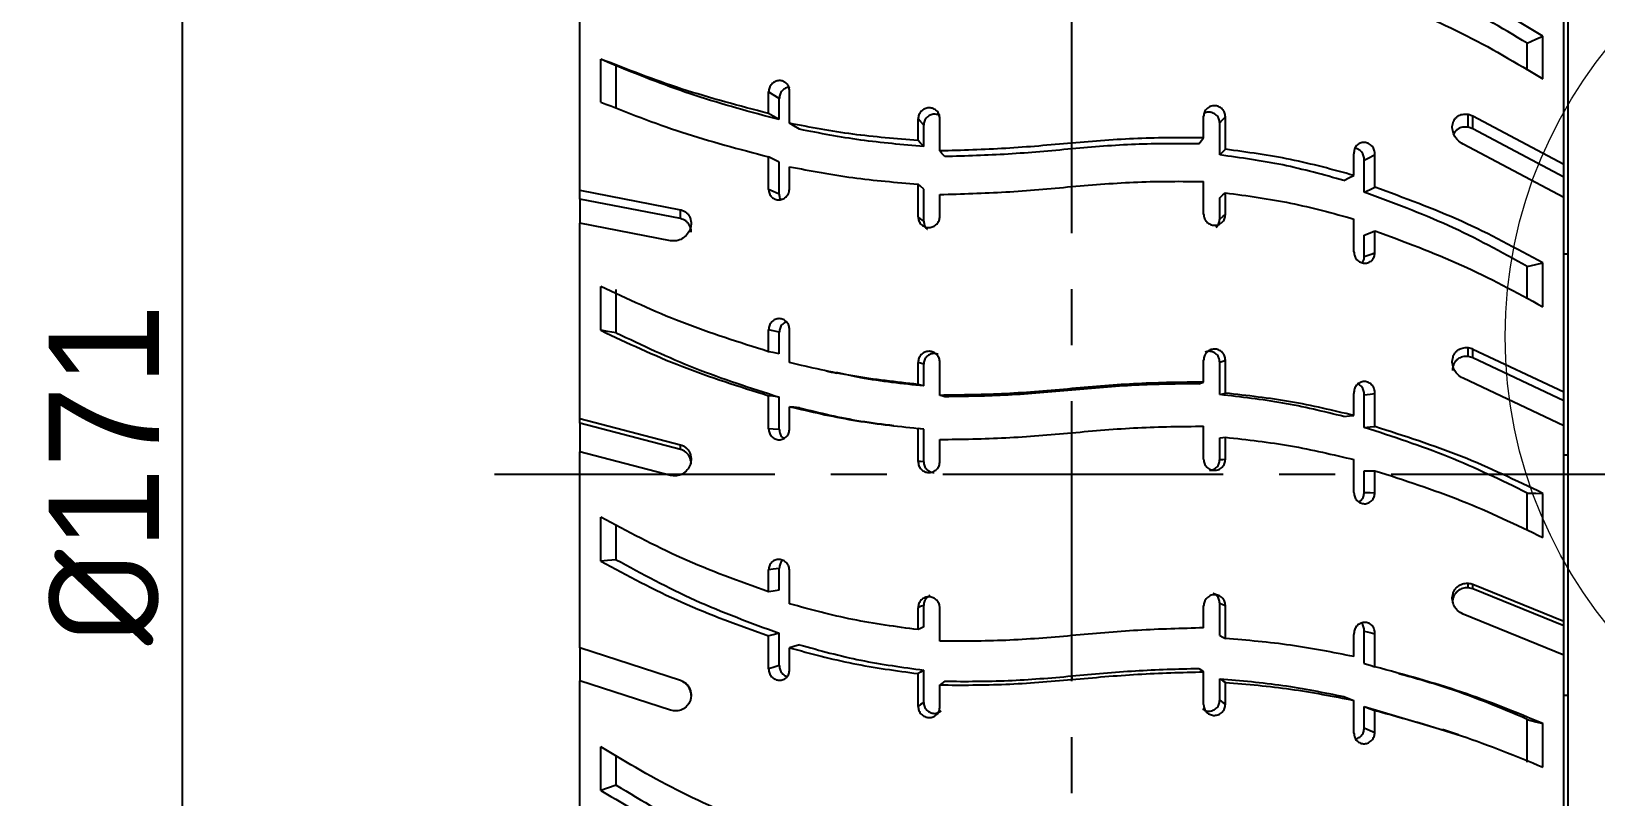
# Model space of a CAD drawing. Header units: millimetres. Extents: x 0 to 594, y 5 to 425.
# Drawn here: x 173.3 to 244.2, y 200.3 to 235 of the extents above; entities that cross this region are included whole.
import ezdxf

# ---------------------------------------------------------------- set-up
doc = ezdxf.new("R2010")
doc.units = ezdxf.units.MM
doc.header["$PDSIZE"] = -1
doc.linetypes.add('CENTERX2', pattern=[20.32, 12.7, -2.54, 2.54, -2.54])
doc.layers.add('중심선', color=1, linetype='CENTERX2')
doc.layers.add('치수', color=4, linetype='Continuous')
doc.styles.add('누리로봇 문자스타일_20230829', font='GOTHIC.TTF')
doc.dimstyles.new('A2기본 치수스타일', dxfattribs={"dimtxt": 4, "dimasz": 4, "dimexe": 0.5, "dimexo": 0.3, "dimgap": 1, "dimtad": 1, "dimtoh": 1, "dimdec": 1, "dimzin": 12, "dimdsep": 46, "dimtxsty": '누리로봇 문자스타일_20230829', "dimcen": 0.09, "dimclrd": 3, "dimclre": 3, "dimclrt": 3, "dimadec": 0, "dimazin": 3, "dimtm": 1e-09, "dimtfac": 1, "dimtdec": 1, "dimtofl": 0, "dimtmove": 0, "dimatfit": 3, "dimfxl": 1, "dimfrac": 2, "dimarcsym": 0})

# ---------------------------------------------------------------- blocks, each defined once
blk = doc.blocks.new('*D32')
at = {"layer": 'Defpoints', "color": 0}
for p in [(220.527, 300.572), (180.185, 129.273), (220.483, 129.273)]:
    blk.add_point(p, dxfattribs=at)
at = {"layer": '치수', "color": 3, "lineweight": -2}
for p, q in [((220.227, 300.572), (179.685, 300.572)), ((180.185, 297.072), (180.185, 132.773)), ((220.183, 129.273), (179.685, 129.273))]:
    blk.add_line(p, q, dxfattribs=at)
at = {"layer": '치수', "color": 3}
for points in [[(179.601, 297.072), (180.768, 297.072), (180.185, 300.572)], [(179.601, 132.773), (180.768, 132.773), (180.185, 129.273)]]:
    blk.add_solid(points, dxfattribs=at)
at = {"layer": '치수', "color": 3, "insert": (176.622, 214.922), "char_height": 5, "attachment_point": 5, "rotation": 90, "style": '누리로봇 문자스타일_20230829'}
blk.add_mtext('{\\fISOCPEUR|b0|i0|c0|p34;%%C}171', dxfattribs=at)

msp = doc.modelspace()

# ---------------------------------------------------------------- linework, layer by layer
at = {"color": 7, "linetype": 'Continuous', "lineweight": 25}
for p, q in [((243, 159.922), (243, 246.469)), ((242.8, 229.001), (242.8, 237.621)), ((198.2, 227.817), (198.2, 236.496)), ((241.846, 232.863), (241.846, 234.806)), ((241.146, 233.26), (241.146, 234.477)), ((199.154, 231.815), (199.154, 233.764)), ((199.854, 231.535), (199.854, 233.452)), ((206.76, 231.297), (206.76, 232.276)), ((207.243, 231.017), (207.243, 231.98)), ((207.71, 230.85), (207.71, 232.319)), ((226.477, 230.185), (226.477, 231.168)), ((238.462, 230.674), (238.462, 231.26)), ((238.685, 231.185), (242.8, 229.001)), ((238.685, 230.599), (238.685, 231.185)), ((213.535, 230.065), (213.535, 231.048)), ((213.79, 229.802), (213.79, 230.768)), ((214.523, 229.595), (214.523, 231.07)), ((227.21, 229.415), (227.21, 230.864)), ((227.465, 229.671), (227.465, 231.146)), ((238.685, 230.599), (238.462, 230.674)), ((242.8, 228.415), (238.685, 230.599)), ((220.5, 229.688), (220.5, 229.952)), ((242.8, 227.481), (238.24, 229.906)), ((206.76, 227.851), (206.76, 229.331)), ((207.243, 227.631), (207.243, 229.085)), ((233.29, 228.487), (233.29, 229.473)), ((233.757, 227.728), (233.754, 229.182)), ((207.71, 227.895), (207.71, 228.882)), ((242.8, 228.415), (242.8, 229.001)), ((242.8, 227.482), (242.8, 228.415)), ((198.2, 227.817), (202.76, 226.933)), ((198.2, 227.416), (198.2, 227.817)), ((213.535, 226.609), (213.535, 228.093)), ((213.79, 226.406), (213.79, 227.864)), ((214.523, 226.631), (214.523, 227.621)), ((226.477, 226.73), (226.477, 228.214)), ((227.465, 226.708), (227.465, 227.698)), ((202.76, 226.532), (198.2, 227.416)), ((198.2, 227.416), (198.2, 226.324)), ((202.76, 226.532), (202.76, 226.933)), ((227.21, 226.503), (227.21, 227.476)), ((242.8, 218.668), (242.8, 227.481)), ((198.2, 217.467), (198.2, 226.324)), ((202.315, 225.527), (198.2, 226.324)), ((233.29, 225.023), (233.29, 226.51)), ((233.757, 224.808), (233.757, 225.783)), ((234.24, 224.979), (234.24, 225.971)), ((243, 224.922), (242.8, 224.922)), ((241.146, 222.892), (241.146, 224.361)), ((241.846, 222.531), (241.846, 224.52)), ((199.154, 221.462), (199.154, 223.453)), ((199.854, 221.353), (199.854, 223.311)), ((206.76, 220.494), (206.76, 221.491)), ((207.243, 220.399), (207.243, 221.379)), ((207.71, 219.998), (207.71, 221.494)), ((238.462, 220.276), (238.462, 220.677)), ((238.685, 220.613), (242.8, 218.668)), ((238.685, 220.213), (238.685, 220.613)), ((213.535, 219.012), (213.535, 220.01)), ((213.79, 218.941), (213.79, 219.922)), ((214.523, 218.513), (214.523, 220.012)), ((226.477, 219.113), (226.477, 220.111)), ((227.21, 218.548), (227.21, 220.02)), ((227.465, 218.612), (227.465, 220.11)), ((238.685, 220.213), (238.462, 220.276)), ((242.8, 218.267), (238.685, 220.213)), ((242.8, 217.127), (238.24, 219.287)), ((206.76, 216.998), (206.76, 218.497)), ((207.243, 216.962), (207.243, 218.436)), ((220.5, 218.749), (220.5, 218.817)), ((233.29, 217.6), (233.29, 218.599)), ((233.757, 217.061), (233.754, 218.534)), ((242.8, 218.267), (242.8, 218.668)), ((207.71, 217), (207.71, 218)), ((242.8, 217.128), (242.8, 218.267)), ((198.2, 217.467), (202.76, 216.274)), ((198.2, 217.259), (198.2, 217.467)), ((202.76, 216.065), (198.2, 217.259)), ((198.2, 217.259), (198.2, 215.957)), ((213.535, 215.513), (213.535, 217.013)), ((226.477, 215.614), (226.477, 217.114)), ((242.8, 208.271), (242.8, 217.127)), ((202.76, 216.065), (202.76, 216.274)), ((213.79, 215.503), (213.79, 216.977)), ((214.523, 215.514), (214.523, 216.514)), ((227.21, 215.601), (227.21, 216.584)), ((227.465, 215.613), (227.465, 216.613)), ((198.2, 207.074), (198.2, 215.957)), ((202.315, 214.881), (198.2, 215.957)), ((233.29, 214.101), (233.29, 215.601)), ((233.757, 214.112), (233.757, 215.095)), ((234.24, 214.098), (234.24, 215.098)), ((241.146, 212.387), (241.146, 214.083)), ((241.846, 212.07), (241.846, 214.069)), ((199.154, 210.997), (199.154, 212.995)), ((199.854, 211.062), (199.854, 212.64)), ((207.243, 209.686), (207.243, 210.668)), ((206.76, 209.596), (206.76, 210.594)), ((207.71, 209.059), (207.71, 210.556)), ((238.462, 209.787), (238.462, 209.995)), ((238.685, 209.945), (242.8, 208.271)), ((238.685, 209.736), (238.685, 209.945)), ((238.685, 209.736), (238.462, 209.787)), ((242.8, 208.062), (238.685, 209.736)), ((213.535, 207.888), (213.535, 208.885)), ((213.79, 208.01), (213.79, 208.99)), ((214.523, 207.371), (214.523, 208.866)), ((226.477, 207.969), (226.477, 208.966)), ((227.21, 207.619), (227.21, 209.088)), ((227.465, 207.49), (227.465, 208.985)), ((242.8, 206.736), (238.24, 208.593)), ((233.757, 206.357), (233.754, 207.824)), ((242.8, 208.062), (242.8, 208.271)), ((242.8, 206.736), (242.8, 208.062)), ((198.2, 207.074), (202.76, 205.592)), ((198.2, 207.061), (198.2, 207.074)), ((202.76, 205.579), (198.2, 207.061)), ((198.2, 207.061), (198.2, 205.559)), ((206.76, 206.108), (206.76, 207.601)), ((207.243, 206.259), (207.243, 207.726)), ((207.71, 206.07), (207.71, 207.065)), ((233.29, 206.667), (233.29, 207.663)), ((242.8, 197.987), (242.8, 206.736)), ((213.535, 204.407), (213.535, 205.897)), ((213.79, 204.59), (213.79, 206.054)), ((220.5, 205.788), (220.5, 205.625)), ((226.477, 204.487), (226.477, 205.977)), ((227.21, 204.687), (227.21, 205.663)), ((198.2, 196.815), (198.2, 205.573)), ((202.315, 204.236), (198.2, 205.573)), ((202.76, 205.579), (202.76, 205.592)), ((214.523, 204.388), (214.523, 205.381)), ((227.465, 204.506), (227.465, 205.499)), ((233.29, 203.193), (233.29, 204.68)), ((233.757, 204.404), (237.301, 203.35)), ((233.757, 203.43), (233.757, 204.404)), ((234.24, 203.231), (234.24, 204.222)), ((242.8, 204.922), (243, 204.922)), ((241.146, 201.877), (241.146, 203.82)), ((241.846, 201.657), (241.846, 203.633)), ((199.154, 200.599), (199.154, 202.571)), ((199.854, 200.836), (199.854, 202.175))]:
    msp.add_line(p, q, dxfattribs=at)
at = {"color": 8, "linetype": 'Continuous', "lineweight": 25}
msp.add_line((243, 215.794), (242.8, 215.794), dxfattribs=at)
at = {"color": 7, "linetype": 'Continuous', "lineweight": 25, "flags": 128}
for points in [[(241.146, 234.477), (241.538, 234.661), (241.846, 234.806)], [(199.854, 233.452), (199.462, 233.627), (199.154, 233.764)], [(207.243, 231.98), (206.973, 232.146), (206.76, 232.276)], [(207.243, 231.017), (206.973, 231.174), (206.76, 231.297)], [(208.163, 230.577), (207.909, 230.73), (207.71, 230.85)], [(213.79, 230.768), (213.647, 230.925), (213.535, 231.048)], [(227.21, 230.864), (227.353, 231.022), (227.465, 231.146)], [(213.79, 229.802), (213.647, 229.949), (213.535, 230.065)], [(226.258, 229.92), (226.381, 230.068), (226.477, 230.185)], [(207.243, 229.085), (206.973, 229.223), (206.76, 229.331)], [(214.742, 229.339), (214.619, 229.482), (214.523, 229.595)], [(227.21, 229.415), (227.353, 229.558), (227.465, 229.671)], [(233.754, 229.182), (234.024, 229.321), (234.237, 229.43)], [(232.837, 228.255), (233.091, 228.385), (233.29, 228.487)], [(207.243, 227.631), (206.973, 227.754), (206.76, 227.851)], [(213.79, 227.864), (213.647, 227.992), (213.535, 228.093)], [(227.21, 227.476), (227.353, 227.6), (227.465, 227.698)], [(233.757, 227.728), (234.027, 227.852), (234.24, 227.95)], [(213.79, 226.406), (213.647, 226.52), (213.535, 226.609)], [(227.21, 226.503), (227.353, 226.618), (227.465, 226.708)], [(233.757, 225.783), (234.027, 225.888), (234.24, 225.971)], [(233.757, 224.808), (234.027, 224.904), (234.24, 224.979)], [(241.146, 224.361), (241.538, 224.45), (241.846, 224.52)], [(199.854, 221.353), (199.462, 221.414), (199.154, 221.462)], [(207.243, 221.379), (206.973, 221.442), (206.76, 221.491)], [(207.243, 220.399), (206.973, 220.452), (206.76, 220.494)], [(213.79, 219.922), (213.647, 219.971), (213.535, 220.01)], [(227.21, 220.02), (227.353, 220.07), (227.465, 220.11)], [(226.258, 219.04), (226.381, 219.081), (226.477, 219.113)], [(207.243, 218.436), (206.973, 218.47), (206.76, 218.497)], [(213.79, 218.941), (213.647, 218.98), (213.535, 219.012)], [(214.742, 218.451), (214.619, 218.486), (214.523, 218.513)], [(227.21, 218.548), (227.353, 218.584), (227.465, 218.612)], [(233.754, 218.534), (234.024, 218.569), (234.237, 218.597)], [(208.163, 217.947), (207.909, 217.977), (207.71, 218)], [(207.243, 216.962), (206.973, 216.982), (206.76, 216.998)], [(213.79, 216.977), (213.647, 216.997), (213.535, 217.013)], [(232.837, 217.554), (233.091, 217.58), (233.29, 217.6)], [(233.757, 217.061), (234.027, 217.081), (234.24, 217.098)], [(227.21, 216.584), (227.353, 216.6), (227.465, 216.613)], [(227.21, 215.601), (227.353, 215.608), (227.465, 215.613)], [(213.79, 215.503), (213.647, 215.509), (213.535, 215.513)], [(233.757, 215.095), (234.027, 215.097), (234.24, 215.098)], [(233.757, 214.112), (234.027, 214.104), (234.24, 214.098)], [(241.146, 214.083), (241.538, 214.075), (241.846, 214.069)], [(199.854, 211.062), (199.462, 211.025), (199.154, 210.997)], [(207.243, 210.668), (206.973, 210.626), (206.76, 210.594)], [(207.243, 209.686), (206.973, 209.636), (206.76, 209.596)], [(213.79, 208.99), (213.647, 208.931), (213.535, 208.885)], [(227.21, 209.088), (227.353, 209.03), (227.465, 208.985)], [(213.79, 208.01), (213.647, 207.942), (213.535, 207.888)], [(233.754, 207.824), (234.024, 207.755), (234.237, 207.701)], [(207.243, 207.726), (206.973, 207.656), (206.76, 207.601)], [(208.163, 207.2), (207.909, 207.125), (207.71, 207.065)], [(227.21, 207.619), (227.353, 207.546), (227.465, 207.49)], [(233.757, 206.356), (234.027, 206.273), (234.24, 206.208)], [(207.243, 206.259), (206.973, 206.175), (206.76, 206.108)], [(213.79, 206.054), (213.647, 205.966), (213.535, 205.897)], [(226.258, 206.133), (226.381, 206.046), (226.477, 205.977)], [(227.21, 205.663), (227.353, 205.571), (227.465, 205.499)], [(214.742, 205.547), (214.619, 205.454), (214.523, 205.381)], [(213.79, 204.59), (213.647, 204.487), (213.535, 204.407)], [(227.21, 204.687), (227.353, 204.586), (227.465, 204.506)], [(232.837, 204.855), (233.091, 204.757), (233.29, 204.68)], [(233.757, 204.404), (234.027, 204.302), (234.24, 204.222)], [(241.146, 203.82), (241.538, 203.715), (241.846, 203.633)], [(233.757, 203.43), (234.027, 203.318), (234.24, 203.231)], [(199.854, 200.836), (199.462, 200.703), (199.154, 200.599)]]:
    msp.add_lwpolyline(points, dxfattribs=at)
at = {"color": 7, "linetype": 'Continuous', "lineweight": 18}
msp.add_circle((260.931, 221.181), 20.786, dxfattribs=at)
at = {"color": 7, "linetype": 'Continuous', "lineweight": 25}
for points, knots in [([(241.846, 234.806), (240.639, 235.528), (238.225, 236.97), (235.568, 238.043), (234.24, 238.58)], [0, 0, 0, 0, 0.500017, 1, 1, 1, 1]), ([(241.146, 234.477), (239.972, 235.184), (237.627, 236.597), (235.045, 237.65), (233.757, 238.177)], [0, 0, 0, 0, 0.500847, 1, 1, 1, 1]), ([(234.24, 236.656), (235.569, 236.116), (238.228, 235.036), (240.64, 233.587), (241.846, 232.863)], [0, 0, 0, 0, 0.499982, 1, 1, 1, 1]), ([(206.76, 231.297), (205.428, 231.645), (202.764, 232.342), (200.357, 233.29), (199.154, 233.764)], [0, 0, 0, 0, 0.49998, 1, 1, 1, 1]), ([(207.243, 231.017), (205.951, 231.362), (203.362, 232.051), (201.025, 232.985), (199.854, 233.452)], [0, 0, 0, 0, 0.499145, 1, 1, 1, 1]), ([(207.71, 232.319), (207.703, 232.383), (207.689, 232.51), (207.58, 232.666), (207.426, 232.768), (207.24, 232.8), (207.053, 232.755), (206.893, 232.639), (206.782, 232.469), (206.768, 232.34), (206.76, 232.276)], [0, 0, 0, 0, 0.125115, 0.250044, 0.375104, 0.500138, 0.625343, 0.750081, 0.87495, 1, 1, 1, 1]), ([(207.712, 232.481), (207.71, 232.481), (207.679, 232.487), (207.616, 232.47), (207.529, 232.443), (207.448, 232.394), (207.377, 232.33), (207.319, 232.254), (207.26, 232.139), (207.25, 232.044), (207.243, 231.98)], [0, 0, 0, 0, 0.005929, 0.130398, 0.253493, 0.376593, 0.501149, 0.626177, 0.750521, 1, 1, 1, 1]), ([(199.154, 231.815), (200.358, 231.337), (202.768, 230.381), (205.43, 229.681), (206.76, 229.331)], [0, 0, 0, 0, 0.50002, 1, 1, 1, 1]), ([(214.523, 231.07), (214.515, 231.134), (214.5, 231.262), (214.387, 231.423), (214.225, 231.528), (214.031, 231.563), (213.836, 231.521), (213.672, 231.408), (213.558, 231.241), (213.543, 231.112), (213.535, 231.048)], [0, 0, 0, 0, 0.1251617, 0.2499931, 0.3749865, 0.5000484, 0.6251283, 0.7500334, 0.8750111, 1, 1, 1, 1]), ([(214.497, 231.196), (214.482, 231.207), (214.417, 231.254), (214.298, 231.266), (214.174, 231.253), (214.054, 231.214), (213.921, 231.121), (213.812, 230.957), (213.797, 230.831), (213.79, 230.768)], [0, 0, 0, 0, 0.058332, 0.245258, 0.339617, 0.433144, 0.620781, 0.8099, 1, 1, 1, 1]), ([(227.465, 231.146), (227.457, 231.211), (227.442, 231.34), (227.328, 231.506), (227.163, 231.619), (226.969, 231.661), (226.775, 231.626), (226.613, 231.521), (226.499, 231.36), (226.485, 231.232), (226.477, 231.168)], [0, 0, 0, 0, 0.125226, 0.249939, 0.374938, 0.499916, 0.624853, 0.749964, 0.875071, 1, 1, 1, 1]), ([(227.21, 230.864), (227.203, 230.928), (227.188, 231.054), (227.096, 231.191), (226.999, 231.273), (226.916, 231.32), (226.826, 231.349), (226.702, 231.363), (226.583, 231.351), (226.518, 231.303), (226.502, 231.292)], [0, 0, 0, 0, 0.190152, 0.378568, 0.473335, 0.566985, 0.660394, 0.754409, 0.940852, 1, 1, 1, 1]), ([(238.24, 229.906), (238.15, 229.963), (238.005, 230.055), (237.846, 230.275), (237.753, 230.503), (237.743, 230.724), (237.78, 230.884), (237.832, 230.998), (237.906, 231.096), (238.024, 231.196), (238.212, 231.278), (238.375, 231.266), (238.462, 231.26)], [0, 0, 0, 0, 0.155042, 0.249329, 0.381928, 0.498572, 0.561183, 0.623565, 0.686224, 0.749654, 0.865577, 1, 1, 1, 1]), ([(238.462, 231.26), (238.505, 231.25), (238.581, 231.233), (238.653, 231.2), (238.685, 231.185)], [0, 0, 0, 0, 0.558576, 1, 1, 1, 1]), ([(213.535, 230.065), (212.542, 230.146), (210.555, 230.309), (208.659, 230.669), (207.71, 230.85)], [0, 0, 0, 0, 0.499992, 1, 1, 1, 1]), ([(213.79, 229.802), (212.831, 229.882), (210.911, 230.044), (209.08, 230.399), (208.163, 230.577)], [0, 0, 0, 0, 0.499449, 1, 1, 1, 1]), ([(238.462, 230.674), (238.375, 230.68), (238.213, 230.692), (238.026, 230.612), (237.909, 230.512), (237.848, 230.438), (237.826, 230.388), (237.821, 230.376)], [0, 0, 0, 0, 0.33885, 0.631088, 0.791796, 0.950446, 1, 1, 1, 1]), ([(220.5, 229.952), (219.502, 229.862), (217.505, 229.682), (215.517, 229.624), (214.523, 229.595)], [0, 0, 0, 0, 0.4999991, 1, 1, 1, 1]), ([(226.477, 230.185), (225.483, 230.192), (223.495, 230.206), (221.498, 230.036), (220.5, 229.952)], [0, 0, 0, 0, 0.500001, 1, 1, 1, 1]), ([(226.258, 229.92), (225.3, 229.926), (223.385, 229.938), (221.461, 229.772), (220.5, 229.688)], [0, 0, 0, 0, 0.500127, 1, 1, 1, 1]), ([(234.237, 229.43), (234.234, 229.498), (234.228, 229.635), (234.121, 229.819), (233.957, 229.947), (233.761, 229.997), (233.565, 229.962), (233.405, 229.849), (233.298, 229.677), (233.292, 229.541), (233.29, 229.473)], [0, 0, 0, 0, 0.125229, 0.249934, 0.374938, 0.499878, 0.624771, 0.749944, 0.874981, 1, 1, 1, 1]), ([(220.5, 229.688), (219.539, 229.6), (217.615, 229.423), (215.7, 229.367), (214.742, 229.339)], [0, 0, 0, 0, 0.4998725, 1, 1, 1, 1]), ([(232.837, 228.255), (231.919, 228.511), (230.084, 229.021), (228.167, 229.284), (227.21, 229.415)], [0, 0, 0, 0, 0.5005351, 1, 1, 1, 1]), ([(233.29, 228.487), (232.34, 228.748), (230.44, 229.269), (228.456, 229.537), (227.465, 229.671)], [0, 0, 0, 0, 0.500007, 1, 1, 1, 1]), ([(233.754, 229.182), (233.755, 229.216), (233.756, 229.283), (233.733, 229.381), (233.693, 229.474), (233.635, 229.558), (233.563, 229.628), (233.48, 229.68), (233.404, 229.711), (233.357, 229.717), (233.342, 229.718)], [0, 0, 0, 0, 0.1356466, 0.269366, 0.4025168, 0.5367126, 0.6707281, 0.8031112, 0.9351743, 1, 1, 1, 1]), ([(234.24, 227.95), (234.239, 228.227), (234.238, 228.72), (234.237, 229.213), (234.237, 229.43)], [0, 0, 0, 0, 0.5599985, 1, 1, 1, 1]), ([(207.71, 228.882), (208.659, 228.7), (210.557, 228.338), (212.543, 228.175), (213.535, 228.093)], [0, 0, 0, 0, 0.500008, 1, 1, 1, 1]), ([(206.76, 227.851), (206.768, 227.787), (206.782, 227.659), (206.891, 227.499), (207.047, 227.397), (207.234, 227.366), (207.421, 227.413), (207.578, 227.53), (207.689, 227.7), (207.703, 227.83), (207.71, 227.895)], [0, 0, 0, 0, 0.125184, 0.249993, 0.375011, 0.500018, 0.625034, 0.750018, 0.875033, 1, 1, 1, 1]), ([(207.243, 227.631), (207.247, 227.566), (207.251, 227.48), (207.298, 227.414), (207.31, 227.398)], [0, 0, 0, 0, 0.759871, 1, 1, 1, 1]), ([(214.523, 227.621), (215.517, 227.65), (217.505, 227.708), (219.502, 227.888), (220.5, 227.979)], [0, 0, 0, 0, 0.500001, 1, 1, 1, 1]), ([(220.5, 227.979), (221.498, 228.064), (223.495, 228.234), (225.483, 228.22), (226.477, 228.214)], [0, 0, 0, 0, 0.499999, 1, 1, 1, 1]), ([(227.465, 227.698), (228.457, 227.563), (230.441, 227.294), (232.34, 226.771), (233.29, 226.51)], [0, 0, 0, 0, 0.499993, 1, 1, 1, 1]), ([(241.146, 224.361), (239.972, 225.006), (237.627, 226.294), (235.045, 227.251), (233.757, 227.728)], [0, 0, 0, 0, 0.500847, 1, 1, 1, 1]), ([(241.846, 224.52), (240.639, 225.177), (238.225, 226.492), (235.568, 227.464), (234.24, 227.95)], [0, 0, 0, 0, 0.500018, 1, 1, 1, 1]), ([(202.76, 226.933), (202.807, 226.92), (202.898, 226.894), (203.016, 226.821), (203.111, 226.729), (203.183, 226.618), (203.232, 226.491), (203.254, 226.35), (203.246, 226.202), (203.198, 226.017), (203.074, 225.799), (202.854, 225.611), (202.583, 225.504), (202.404, 225.519), (202.315, 225.527)], [0, 0, 0, 0, 0.068045, 0.132227, 0.192847, 0.250258, 0.310637, 0.372185, 0.435397, 0.50073, 0.614911, 0.750339, 0.874899, 1, 1, 1, 1]), ([(203.247, 225.913), (203.248, 225.925), (203.252, 225.984), (203.231, 226.089), (203.183, 226.219), (203.106, 226.333), (202.975, 226.46), (202.846, 226.503), (202.76, 226.532)], [0, 0, 0, 0, 0.038868, 0.197578, 0.353211, 0.512106, 0.677036, 1, 1, 1, 1]), ([(213.535, 226.609), (213.543, 226.544), (213.558, 226.415), (213.672, 226.253), (213.835, 226.146), (214.029, 226.112), (214.223, 226.155), (214.386, 226.269), (214.5, 226.436), (214.515, 226.566), (214.523, 226.631)], [0, 0, 0, 0, 0.125198, 0.249971, 0.374979, 0.49998, 0.624971, 0.749998, 0.875046, 1, 1, 1, 1]), ([(213.79, 226.406), (213.798, 226.343), (213.814, 226.219), (213.888, 226.089), (213.953, 226.049), (213.965, 226.042)], [0, 0, 0, 0, 0.45113, 0.898495, 1, 1, 1, 1]), ([(226.477, 226.73), (226.485, 226.665), (226.5, 226.535), (226.614, 226.368), (226.777, 226.254), (226.971, 226.211), (227.165, 226.245), (227.328, 226.352), (227.442, 226.514), (227.457, 226.643), (227.465, 226.708)], [0, 0, 0, 0, 0.125185, 0.249966, 0.374967, 0.499987, 0.625004, 0.749998, 0.875036, 1, 1, 1, 1]), ([(227.037, 226.14), (227.048, 226.147), (227.113, 226.187), (227.186, 226.316), (227.202, 226.441), (227.21, 226.503)], [0, 0, 0, 0, 0.097387, 0.547701, 1, 1, 1, 1]), ([(234.24, 225.971), (235.569, 225.483), (238.228, 224.507), (240.64, 223.19), (241.846, 222.531)], [0, 0, 0, 0, 0.499982, 1, 1, 1, 1]), ([(233.29, 225.023), (233.297, 224.957), (233.311, 224.827), (233.421, 224.657), (233.577, 224.54), (233.764, 224.492), (233.951, 224.522), (234.108, 224.625), (234.218, 224.785), (234.232, 224.915), (234.24, 224.979)], [0, 0, 0, 0, 0.125163, 0.249986, 0.37498, 0.500034, 0.625109, 0.750021, 0.875009, 1, 1, 1, 1]), ([(233.662, 224.531), (233.685, 224.56), (233.744, 224.639), (233.752, 224.743), (233.757, 224.808)], [0, 0, 0, 0, 0.372308, 1, 1, 1, 1]), ([(206.76, 220.494), (205.428, 220.913), (202.764, 221.753), (200.357, 222.886), (199.154, 223.453)], [0, 0, 0, 0, 0.49998, 1, 1, 1, 1]), ([(207.71, 221.494), (207.703, 221.559), (207.689, 221.689), (207.58, 221.853), (207.426, 221.963), (207.24, 222.004), (207.053, 221.967), (206.893, 221.855), (206.782, 221.687), (206.768, 221.557), (206.76, 221.491)], [0, 0, 0, 0, 0.125113, 0.250044, 0.375102, 0.500138, 0.625342, 0.750081, 0.87495, 1, 1, 1, 1]), ([(199.154, 221.462), (200.358, 220.893), (202.768, 219.756), (205.43, 218.917), (206.76, 218.497)], [0, 0, 0, 0, 0.50002, 1, 1, 1, 1]), ([(199.854, 221.353), (201.026, 220.794), (203.366, 219.678), (205.952, 218.849), (207.243, 218.436)], [0, 0, 0, 0, 0.500853, 1, 1, 1, 1]), ([(207.569, 221.846), (207.556, 221.843), (207.514, 221.831), (207.448, 221.791), (207.377, 221.73), (207.319, 221.654), (207.26, 221.54), (207.25, 221.444), (207.243, 221.379)], [0, 0, 0, 0, 0.068987, 0.222514, 0.377852, 0.533781, 0.688853, 1, 1, 1, 1]), ([(227.465, 220.11), (227.457, 220.175), (227.442, 220.306), (227.328, 220.473), (227.163, 220.584), (226.969, 220.623), (226.775, 220.583), (226.613, 220.472), (226.499, 220.307), (226.485, 220.177), (226.477, 220.111)], [0, 0, 0, 0, 0.12523, 0.249942, 0.37494, 0.499916, 0.624853, 0.749964, 0.87507, 1, 1, 1, 1]), ([(238.24, 219.287), (238.15, 219.34), (238.005, 219.425), (237.846, 219.639), (237.753, 219.866), (237.743, 220.09), (237.78, 220.255), (237.832, 220.374), (237.906, 220.478), (238.024, 220.587), (238.212, 220.681), (238.375, 220.678), (238.462, 220.677)], [0, 0, 0, 0, 0.15504, 0.249327, 0.381927, 0.498571, 0.561181, 0.623564, 0.686223, 0.749653, 0.865576, 1, 1, 1, 1]), ([(238.462, 220.677), (238.505, 220.67), (238.581, 220.657), (238.653, 220.627), (238.685, 220.613)], [0, 0, 0, 0, 0.55858, 1, 1, 1, 1]), ([(213.535, 219.012), (212.542, 219.119), (210.555, 219.335), (208.659, 219.777), (207.71, 219.998)], [0, 0, 0, 0, 0.499992, 1, 1, 1, 1]), ([(214.523, 220.012), (214.515, 220.077), (214.5, 220.207), (214.387, 220.373), (214.225, 220.483), (214.031, 220.523), (213.836, 220.484), (213.672, 220.373), (213.558, 220.206), (213.543, 220.076), (213.535, 220.01)], [0, 0, 0, 0, 0.12516, 0.249992, 0.374987, 0.500048, 0.625128, 0.750034, 0.875008, 1, 1, 1, 1]), ([(214.45, 220.375), (214.39, 220.393), (214.299, 220.42), (214.174, 220.406), (214.054, 220.37), (213.921, 220.278), (213.812, 220.114), (213.797, 219.986), (213.79, 219.922)], [0, 0, 0, 0, 0.1985053, 0.2987099, 0.3980289, 0.5972941, 0.7981239, 1, 1, 1, 1]), ([(227.21, 220.02), (227.203, 220.084), (227.188, 220.212), (227.096, 220.35), (226.999, 220.431), (226.916, 220.477), (226.826, 220.504), (226.701, 220.518), (226.61, 220.491), (226.55, 220.473)], [0, 0, 0, 0, 0.202107, 0.402369, 0.503093, 0.60263, 0.701911, 0.801837, 1, 1, 1, 1]), ([(238.462, 220.276), (238.375, 220.277), (238.213, 220.28), (238.026, 220.187), (237.908, 220.079), (237.833, 219.975), (237.782, 219.857), (237.75, 219.742), (237.757, 219.666), (237.76, 219.634)], [0, 0, 0, 0, 0.245397, 0.457037, 0.573424, 0.68832, 0.802631, 0.917275, 1, 1, 1, 1]), ([(209.35, 219.621), (209.431, 219.605), (209.592, 219.572), (209.751, 219.539), (209.831, 219.523)], [0, 0, 0, 0, 0.500013, 1, 1, 1, 1]), ([(213.79, 218.941), (212.828, 219.039), (211.485, 219.176), (210.204, 219.467), (209.841, 219.55)], [0, 0, 0, 0, 0.716547, 1, 1, 1, 1]), ([(226.477, 219.113), (225.483, 219.103), (223.495, 219.082), (221.498, 218.905), (220.5, 218.817)], [0, 0, 0, 0, 0.500001, 1, 1, 1, 1]), ([(234.237, 218.597), (234.234, 218.666), (234.228, 218.804), (234.121, 218.987), (233.957, 219.109), (233.761, 219.152), (233.565, 219.108), (233.405, 218.986), (233.298, 218.807), (233.292, 218.669), (233.29, 218.599)], [0, 0, 0, 0, 0.1252318, 0.2499329, 0.3749389, 0.4998791, 0.6247717, 0.7499466, 0.8749829, 1, 1, 1, 1]), ([(220.5, 218.817), (219.502, 218.728), (217.505, 218.551), (215.517, 218.526), (214.523, 218.513)], [0, 0, 0, 0, 0.499999, 1, 1, 1, 1]), ([(220.5, 218.749), (219.539, 218.662), (217.615, 218.487), (215.7, 218.463), (214.742, 218.451)], [0, 0, 0, 0, 0.499873, 1, 1, 1, 1]), ([(226.258, 219.04), (225.3, 219.03), (223.385, 219.01), (221.461, 218.836), (220.5, 218.749)], [0, 0, 0, 0, 0.5001272, 1, 1, 1, 1]), ([(232.837, 217.554), (231.919, 217.777), (230.084, 218.221), (228.167, 218.439), (227.21, 218.548)], [0, 0, 0, 0, 0.500535, 1, 1, 1, 1]), ([(233.29, 217.6), (232.34, 217.827), (230.44, 218.28), (228.456, 218.501), (227.465, 218.612)], [0, 0, 0, 0, 0.500007, 1, 1, 1, 1]), ([(233.754, 218.534), (233.755, 218.568), (233.756, 218.636), (233.733, 218.735), (233.693, 218.828), (233.636, 218.91), (233.563, 218.976), (233.508, 219.014), (233.478, 219.025), (233.478, 219.025)], [0, 0, 0, 0, 0.16871, 0.335037, 0.50066, 0.667568, 0.834263, 0.998919, 1, 1, 1, 1]), ([(234.24, 217.098), (234.239, 217.378), (234.238, 217.877), (234.237, 218.377), (234.237, 218.597)], [0, 0, 0, 0, 0.559997, 1, 1, 1, 1]), ([(207.71, 218), (208.659, 217.779), (210.557, 217.336), (212.543, 217.121), (213.535, 217.013)], [0, 0, 0, 0, 0.500008, 1, 1, 1, 1]), ([(208.163, 217.947), (209.078, 217.724), (210.475, 217.383), (211.938, 217.212), (212.442, 217.153)], [0, 0, 0, 0, 0.6550815, 1, 1, 1, 1]), ([(206.76, 216.998), (206.768, 216.932), (206.782, 216.802), (206.891, 216.636), (207.047, 216.525), (207.234, 216.486), (207.421, 216.525), (207.578, 216.637), (207.689, 216.804), (207.703, 216.935), (207.71, 217)], [0, 0, 0, 0, 0.12518, 0.249991, 0.37501, 0.500019, 0.625033, 0.750021, 0.875032, 1, 1, 1, 1]), ([(220.5, 216.818), (221.498, 216.907), (223.495, 217.084), (225.483, 217.104), (226.477, 217.114)], [0, 0, 0, 0, 0.4999992, 1, 1, 1, 1]), ([(241.146, 214.083), (239.972, 214.655), (237.627, 215.797), (235.045, 216.64), (233.757, 217.061)], [0, 0, 0, 0, 0.500847, 1, 1, 1, 1]), ([(241.846, 214.069), (240.639, 214.651), (238.225, 215.815), (235.568, 216.67), (234.24, 217.098)], [0, 0, 0, 0, 0.500017, 1, 1, 1, 1]), ([(202.76, 216.274), (202.807, 216.258), (202.898, 216.228), (203.016, 216.146), (203.111, 216.048), (203.183, 215.932), (203.232, 215.801), (203.254, 215.658), (203.246, 215.508), (203.198, 215.324), (203.074, 215.111), (202.854, 214.934), (202.583, 214.842), (202.404, 214.868), (202.315, 214.881)], [0, 0, 0, 0, 0.068045, 0.132227, 0.192847, 0.250258, 0.310637, 0.372184, 0.435397, 0.500729, 0.614911, 0.750339, 0.874899, 1, 1, 1, 1]), ([(207.243, 216.962), (207.25, 216.899), (207.265, 216.772), (207.348, 216.628), (207.426, 216.579), (207.451, 216.563)], [0, 0, 0, 0, 0.401915, 0.801052, 1, 1, 1, 1]), ([(214.523, 216.514), (215.517, 216.527), (217.505, 216.552), (219.502, 216.729), (220.5, 216.818)], [0, 0, 0, 0, 0.500001, 1, 1, 1, 1]), ([(227.465, 216.613), (228.457, 216.502), (230.441, 216.28), (232.34, 215.827), (233.29, 215.601)], [0, 0, 0, 0, 0.499993, 1, 1, 1, 1]), ([(203.247, 215.413), (203.248, 215.425), (203.252, 215.484), (203.231, 215.591), (203.183, 215.725), (203.106, 215.844), (202.975, 215.981), (202.846, 216.032), (202.76, 216.065)], [0, 0, 0, 0, 0.038871, 0.1975838, 0.3532127, 0.5121063, 0.6770363, 1, 1, 1, 1]), ([(226.477, 215.614), (226.485, 215.549), (226.5, 215.418), (226.614, 215.251), (226.777, 215.14), (226.971, 215.101), (227.165, 215.139), (227.328, 215.25), (227.442, 215.417), (227.457, 215.548), (227.465, 215.613)], [0, 0, 0, 0, 0.1251867, 0.249968, 0.3749671, 0.4999873, 0.6250047, 0.749998, 0.875036, 1, 1, 1, 1]), ([(226.741, 215.112), (226.801, 215.119), (226.924, 215.134), (227.079, 215.246), (227.189, 215.408), (227.203, 215.537), (227.21, 215.601)], [0, 0, 0, 0, 0.240345, 0.491916, 0.745398, 1, 1, 1, 1]), ([(213.535, 215.513), (213.543, 215.448), (213.558, 215.317), (213.672, 215.15), (213.835, 215.039), (214.029, 215.001), (214.223, 215.04), (214.386, 215.152), (214.5, 215.318), (214.515, 215.449), (214.523, 215.514)], [0, 0, 0, 0, 0.1251959, 0.2499715, 0.3749789, 0.4999801, 0.6249717, 0.7499994, 0.8750485, 1, 1, 1, 1]), ([(213.79, 215.503), (213.797, 215.438), (213.812, 215.31), (213.921, 215.148), (214.077, 215.035), (214.201, 215.02), (214.262, 215.013)], [0, 0, 0, 0, 0.253882, 0.50565, 0.756077, 1, 1, 1, 1]), ([(234.24, 215.098), (235.569, 214.67), (238.228, 213.813), (240.64, 212.651), (241.846, 212.07)], [0, 0, 0, 0, 0.499982, 1, 1, 1, 1]), ([(233.29, 214.101), (233.297, 214.035), (233.311, 213.904), (233.421, 213.738), (233.577, 213.627), (233.764, 213.586), (233.951, 213.624), (234.108, 213.735), (234.218, 213.902), (234.232, 214.032), (234.24, 214.098)], [0, 0, 0, 0, 0.125164, 0.249986, 0.37498, 0.500034, 0.625108, 0.750022, 0.875009, 1, 1, 1, 1]), ([(233.513, 213.687), (233.551, 213.71), (233.642, 213.766), (233.736, 213.921), (233.75, 214.048), (233.757, 214.112)], [0, 0, 0, 0, 0.264946, 0.63173, 1, 1, 1, 1]), ([(206.76, 209.596), (205.428, 210.079), (202.764, 211.047), (200.357, 212.346), (199.154, 212.995)], [0, 0, 0, 0, 0.49998, 1, 1, 1, 1]), ([(199.154, 210.997), (200.358, 210.347), (202.768, 209.049), (205.43, 208.084), (206.76, 207.601)], [0, 0, 0, 0, 0.50002, 1, 1, 1, 1]), ([(199.854, 211.062), (201.026, 210.424), (203.366, 209.151), (205.952, 208.2), (207.243, 207.726)], [0, 0, 0, 0, 0.500853, 1, 1, 1, 1]), ([(207.71, 210.556), (207.703, 210.621), (207.689, 210.752), (207.58, 210.921), (207.426, 211.038), (207.24, 211.087), (207.053, 211.057), (206.893, 210.953), (206.782, 210.79), (206.768, 210.659), (206.76, 210.594)], [0, 0, 0, 0, 0.125113, 0.250044, 0.375104, 0.500139, 0.625343, 0.750083, 0.874953, 1, 1, 1, 1]), ([(207.404, 211.031), (207.395, 211.025), (207.363, 210.999), (207.319, 210.94), (207.259, 210.828), (207.25, 210.732), (207.243, 210.668)], [0, 0, 0, 0, 0.078778, 0.309662, 0.539281, 1, 1, 1, 1]), ([(238.24, 208.593), (238.15, 208.641), (238.005, 208.718), (237.846, 208.922), (237.753, 209.144), (237.743, 209.368), (237.78, 209.535), (237.832, 209.656), (237.906, 209.765), (238.024, 209.88), (238.212, 209.985), (238.375, 209.992), (238.462, 209.995)], [0, 0, 0, 0, 0.155041, 0.249329, 0.381928, 0.498572, 0.561181, 0.623565, 0.686223, 0.749654, 0.865576, 1, 1, 1, 1]), ([(238.462, 209.995), (238.505, 209.991), (238.581, 209.982), (238.653, 209.956), (238.685, 209.945)], [0, 0, 0, 0, 0.558585, 1, 1, 1, 1]), ([(214.523, 208.866), (214.515, 208.931), (214.5, 209.062), (214.387, 209.23), (214.225, 209.344), (214.031, 209.387), (213.836, 209.353), (213.672, 209.245), (213.558, 209.081), (213.543, 208.95), (213.535, 208.885)], [0, 0, 0, 0, 0.125159, 0.249993, 0.374987, 0.500049, 0.625129, 0.750034, 0.87501, 1, 1, 1, 1]), ([(214.089, 209.439), (214.088, 209.438), (214.027, 209.421), (213.922, 209.341), (213.811, 209.182), (213.797, 209.054), (213.79, 208.99)], [0, 0, 0, 0, 0.007024, 0.335717, 0.666997, 1, 1, 1, 1]), ([(227.465, 208.985), (227.457, 209.05), (227.442, 209.181), (227.328, 209.345), (227.163, 209.452), (226.969, 209.487), (226.775, 209.443), (226.613, 209.329), (226.499, 209.162), (226.485, 209.031), (226.477, 208.966)], [0, 0, 0, 0, 0.125228, 0.249942, 0.37494, 0.499918, 0.624855, 0.749966, 0.875073, 1, 1, 1, 1]), ([(227.21, 209.088), (227.203, 209.152), (227.188, 209.28), (227.096, 209.416), (226.999, 209.494), (226.942, 209.528), (226.91, 209.537), (226.908, 209.537)], [0, 0, 0, 0, 0.331474, 0.659931, 0.825129, 0.988382, 1, 1, 1, 1]), ([(238.462, 209.787), (238.375, 209.783), (238.213, 209.776), (238.026, 209.673), (237.908, 209.558), (237.833, 209.45), (237.782, 209.329), (237.75, 209.212), (237.757, 209.136), (237.76, 209.105)], [0, 0, 0, 0, 0.245397, 0.457037, 0.573425, 0.68832, 0.802632, 0.917277, 1, 1, 1, 1]), ([(213.535, 207.888), (212.542, 208.02), (210.555, 208.285), (208.659, 208.801), (207.71, 209.059)], [0, 0, 0, 0, 0.499992, 1, 1, 1, 1]), ([(226.477, 207.969), (225.483, 207.942), (223.495, 207.888), (221.498, 207.706), (220.5, 207.616)], [0, 0, 0, 0, 0.5000011, 1, 1, 1, 1]), ([(234.237, 207.701), (234.234, 207.77), (234.228, 207.907), (234.121, 208.085), (233.957, 208.2), (233.761, 208.234), (233.565, 208.182), (233.405, 208.054), (233.298, 207.87), (233.292, 207.732), (233.29, 207.663)], [0, 0, 0, 0, 0.1252305, 0.2499332, 0.3749377, 0.4998792, 0.6247728, 0.7499463, 0.8749857, 1, 1, 1, 1]), ([(233.754, 207.824), (233.755, 207.858), (233.756, 207.926), (233.733, 208.023), (233.694, 208.113), (233.655, 208.162), (233.636, 208.186)], [0, 0, 0, 0, 0.256637, 0.509641, 0.761567, 1, 1, 1, 1]), ([(207.71, 207.065), (208.659, 206.808), (210.557, 206.293), (212.543, 206.029), (213.535, 205.897)], [0, 0, 0, 0, 0.5000077, 1, 1, 1, 1]), ([(208.163, 207.2), (209.08, 206.947), (210.913, 206.443), (212.832, 206.183), (213.79, 206.054)], [0, 0, 0, 0, 0.500546, 1, 1, 1, 1]), ([(220.5, 207.616), (219.502, 207.53), (217.505, 207.357), (215.517, 207.366), (214.523, 207.371)], [0, 0, 0, 0, 0.499999, 1, 1, 1, 1]), ([(233.29, 206.667), (232.34, 206.856), (230.44, 207.232), (228.456, 207.404), (227.465, 207.49)], [0, 0, 0, 0, 0.500007, 1, 1, 1, 1]), ([(234.24, 206.208), (234.239, 206.486), (234.238, 206.984), (234.237, 207.482), (234.237, 207.701)], [0, 0, 0, 0, 0.559997, 1, 1, 1, 1]), ([(206.76, 206.108), (206.768, 206.043), (206.782, 205.913), (206.891, 205.743), (207.047, 205.626), (207.234, 205.579), (207.421, 205.61), (207.578, 205.715), (207.689, 205.876), (207.703, 206.006), (207.71, 206.07)], [0, 0, 0, 0, 0.1251818, 0.2499924, 0.3750109, 0.5000186, 0.6250343, 0.7500185, 0.875036, 1, 1, 1, 1]), ([(207.243, 206.259), (207.25, 206.194), (207.264, 206.066), (207.37, 205.902), (207.491, 205.798), (207.578, 205.781), (207.605, 205.776)], [0, 0, 0, 0, 0.291965, 0.581921, 0.870702, 1, 1, 1, 1]), ([(214.742, 205.547), (215.7, 205.543), (217.615, 205.535), (219.539, 205.703), (220.5, 205.788)], [0, 0, 0, 0, 0.500127, 1, 1, 1, 1]), ([(220.5, 205.788), (221.461, 205.877), (223.385, 206.055), (225.3, 206.107), (226.258, 206.133)], [0, 0, 0, 0, 0.499873, 1, 1, 1, 1]), ([(220.5, 205.625), (221.498, 205.716), (223.495, 205.897), (225.483, 205.95), (226.477, 205.977)], [0, 0, 0, 0, 0.499999, 1, 1, 1, 1]), ([(227.21, 205.663), (228.168, 205.579), (230.085, 205.409), (231.919, 205.04), (232.837, 204.855)], [0, 0, 0, 0, 0.49946, 1, 1, 1, 1]), ([(241.846, 203.633), (240.639, 204.13), (238.225, 205.123), (235.568, 205.846), (234.24, 206.208)], [0, 0, 0, 0, 0.500017, 1, 1, 1, 1]), ([(241.146, 203.82), (239.977, 204.315), (238.124, 205.098), (236.084, 205.674), (235.332, 205.887)], [0, 0, 0, 0, 0.631191, 1, 1, 1, 1]), ([(202.76, 205.592), (202.807, 205.574), (202.898, 205.538), (203.016, 205.451), (203.111, 205.348), (203.183, 205.229), (203.232, 205.096), (203.254, 204.952), (203.246, 204.804), (203.198, 204.624), (203.074, 204.42), (202.854, 204.257), (202.583, 204.181), (202.404, 204.217), (202.315, 204.236)], [0, 0, 0, 0, 0.068045, 0.132227, 0.192847, 0.250259, 0.310638, 0.372185, 0.435396, 0.500729, 0.614911, 0.750339, 0.874899, 1, 1, 1, 1]), ([(203.247, 204.904), (203.248, 204.915), (203.252, 204.975), (203.231, 205.081), (203.183, 205.217), (203.106, 205.34), (202.975, 205.483), (202.846, 205.541), (202.76, 205.579)], [0, 0, 0, 0, 0.0388685, 0.1975793, 0.35321, 0.5121053, 0.6770346, 1, 1, 1, 1]), ([(214.523, 205.381), (215.517, 205.376), (217.505, 205.367), (219.502, 205.539), (220.5, 205.625)], [0, 0, 0, 0, 0.500001, 1, 1, 1, 1]), ([(227.465, 205.499), (228.457, 205.414), (230.441, 205.243), (232.34, 204.867), (233.29, 204.68)], [0, 0, 0, 0, 0.499993, 1, 1, 1, 1]), ([(213.535, 204.407), (213.543, 204.342), (213.558, 204.212), (213.672, 204.044), (213.835, 203.931), (214.029, 203.888), (214.223, 203.923), (214.386, 204.03), (214.5, 204.193), (214.515, 204.323), (214.523, 204.388)], [0, 0, 0, 0, 0.125197, 0.24997, 0.374979, 0.49998, 0.62497, 0.749998, 0.875048, 1, 1, 1, 1]), ([(213.79, 204.59), (213.797, 204.526), (213.812, 204.398), (213.921, 204.234), (214.079, 204.122), (214.265, 204.081), (214.446, 204.109), (214.536, 204.18), (214.577, 204.212)], [0, 0, 0, 0, 0.173572, 0.345703, 0.516915, 0.687231, 0.857521, 1, 1, 1, 1]), ([(226.425, 204.308), (226.465, 204.277), (226.555, 204.207), (226.735, 204.178), (226.921, 204.219), (227.079, 204.331), (227.189, 204.496), (227.203, 204.623), (227.21, 204.687)], [0, 0, 0, 0, 0.140903, 0.311526, 0.482161, 0.653652, 0.826444, 1, 1, 1, 1]), ([(226.477, 204.487), (226.485, 204.422), (226.5, 204.293), (226.614, 204.129), (226.777, 204.022), (226.971, 203.987), (227.165, 204.03), (227.328, 204.143), (227.442, 204.311), (227.457, 204.441), (227.465, 204.506)], [0, 0, 0, 0, 0.125189, 0.24997, 0.374969, 0.499989, 0.625006, 0.75, 0.875036, 1, 1, 1, 1]), ([(234.24, 204.222), (235.569, 203.861), (238.228, 203.139), (240.64, 202.151), (241.846, 201.657)], [0, 0, 0, 0, 0.499982, 1, 1, 1, 1]), ([(233.29, 203.193), (233.297, 203.128), (233.311, 202.999), (233.421, 202.839), (233.577, 202.735), (233.764, 202.704), (233.951, 202.749), (234.108, 202.866), (234.218, 203.035), (234.232, 203.166), (234.24, 203.231)], [0, 0, 0, 0, 0.1251641, 0.2499861, 0.3749811, 0.500035, 0.6251095, 0.7500239, 0.8750115, 1, 1, 1, 1]), ([(233.372, 202.936), (233.377, 202.936), (233.411, 202.941), (233.502, 202.978), (233.63, 203.071), (233.736, 203.239), (233.75, 203.366), (233.757, 203.43)], [0, 0, 0, 0, 0.023081, 0.16169, 0.439559, 0.719215, 1, 1, 1, 1]), ([(238.023, 203.12), (237.903, 203.16), (237.662, 203.241), (237.422, 203.321), (237.302, 203.361)], [0, 0, 0, 0, 0.500026, 1, 1, 1, 1]), ([(206.76, 198.789), (205.428, 199.328), (202.764, 200.408), (200.357, 201.85), (199.154, 202.571)], [0, 0, 0, 0, 0.49998, 1, 1, 1, 1]), ([(199.854, 200.836), (201.026, 200.131), (203.366, 198.722), (205.952, 197.667), (207.243, 197.14)], [0, 0, 0, 0, 0.500853, 1, 1, 1, 1]), ([(199.154, 200.599), (200.358, 199.88), (202.768, 198.442), (205.43, 197.368), (206.76, 196.831)], [0, 0, 0, 0, 0.50002, 1, 1, 1, 1])]:
    msp.add_open_spline(points, degree=3, knots=knots, dxfattribs=at)
at = {"layer": '중심선'}
for p, q in [((220.5, 124.273), (220.5, 305.572)), ((268, 214.922), (194.2, 214.922))]:
    msp.add_line(p, q, dxfattribs=at)

# ---------------------------------------------------------------- dimensions: what is measured, and where the dimension line sits
at = {"layer": '치수'}
dim = msp.add_linear_dim(base=(180.185, 129.273), p1=(220.527, 300.572), p2=(220.483, 129.273), angle=90, text='{\\fISOCPEUR|b0|i0|c0|p34;%%C}171', dimstyle='A2기본 치수스타일', override={"dimtxt": 5, "dimasz": 3.5}, dxfattribs=at)
dim.commit()
dim.dimension.update_dxf_attribs({"geometry": '*D32', "text_midpoint": (176.622, 214.922)})

doc.saveas('drawing.dxf')
